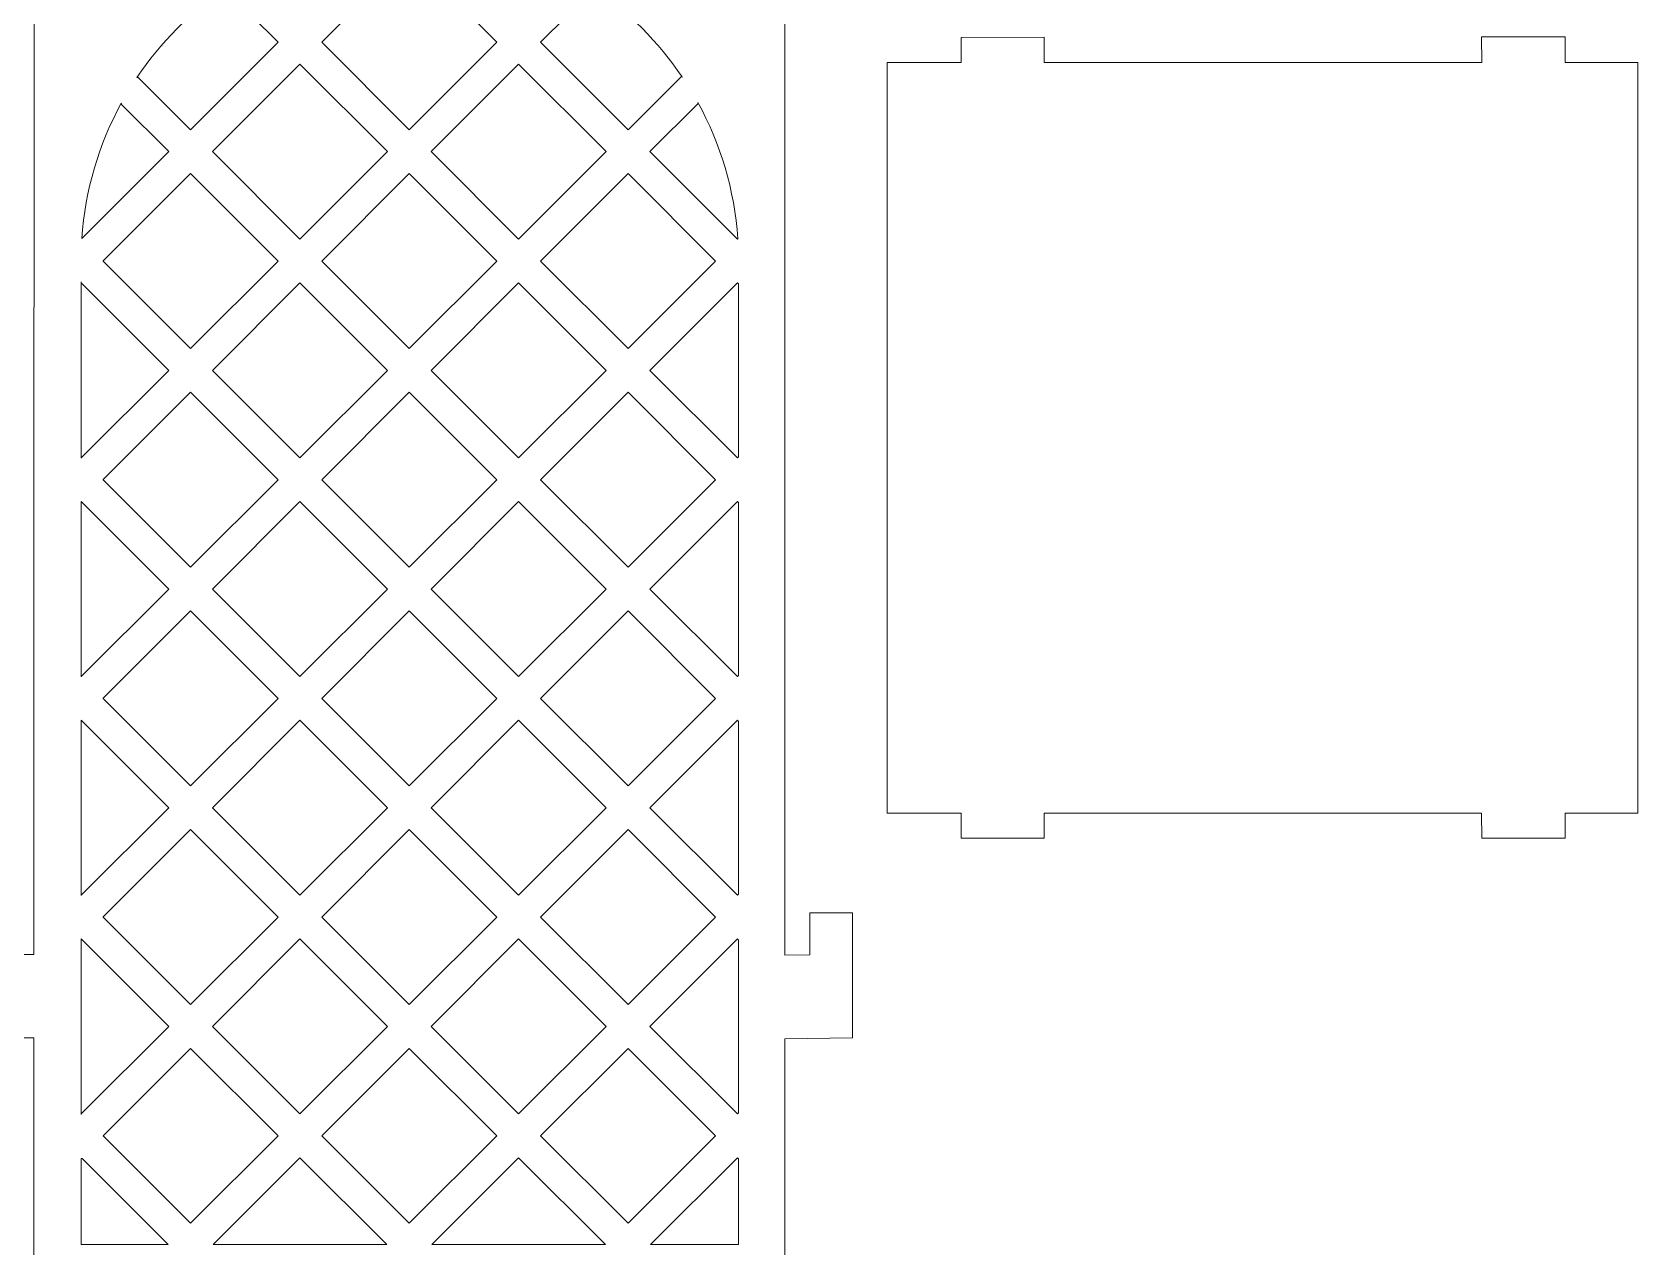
# Model space of a CAD drawing. Header units: millimetres. Extents: x -266 to 258, y -255 to 79.
# Drawn here: x 65 to 257.6, y -181.6 to -36 of the extents above; entities that cross this region are included whole.
import ezdxf

# ---------------------------------------------------------------- set-up
doc = ezdxf.new("R2010")
doc.units = ezdxf.units.MM
doc.header["$MEASUREMENT"] = 0
doc.layers.add('Layer 1', color=7, linetype='Continuous')

msp = doc.modelspace()

# ---------------------------------------------------------------- linework, layer by layer
at = {"layer": 'Layer 1', "lineweight": 9}
for points, knots in [([(65.3038, 73.466), (78.2945, 73.4514), (91.2853, 73.4369), (104.276, 73.4223), (104.276, 73.4223), (104.276, 73.4223), (104.2723, 63.3215), (104.2723, 63.3215), (104.2723, 63.3215), (104.2723, 63.3215), (116.2705, 63.2641), (116.2705, 63.2641), (116.2705, 63.2641), (116.2705, 63.2641), (116.2862, 73.4627), (116.2862, 73.4627), (116.2862, 73.4627), (116.2862, 73.4627), (155.3037, 73.466), (155.3037, 73.466), (155.3037, 73.466), (155.3037, 73.466), (155.3037, 18.4929), (155.3037, 18.4929), (155.3037, 18.4929), (155.3037, 18.4929), (158.3037, 18.5108), (158.3037, 18.5108), (158.3037, 18.5108), (158.3037, 18.5108), (158.3037, 23.5088), (158.3037, 23.5088), (158.3037, 23.5088), (158.3037, 23.5088), (163.419, 23.5088), (163.419, 23.5088), (163.419, 23.5088), (163.419, 23.5088), (163.419, 8.692), (163.419, 8.692), (163.419, 8.692), (163.419, 8.692), (155.3037, 8.7098), (155.3037, 8.7098), (155.3037, 8.7098), (155.3037, 8.7098), (155.3037, -146.6576), (155.3037, -146.6576), (155.3037, -146.6576), (155.3037, -146.6576), (158.3037, -146.6084), (158.3037, -146.6084), (158.3037, -146.6084), (158.3037, -146.6084), (158.3037, -141.5911), (158.3037, -141.5911), (158.3037, -141.5911), (158.3037, -141.5911), (163.419, -141.5911), (163.419, -141.5911), (163.419, -141.5911), (163.419, -141.5911), (163.419, -156.5841), (163.419, -156.5841), (163.419, -156.5841), (163.419, -156.5841), (155.3037, -156.6965), (155.3037, -156.6965), (155.3037, -156.6965), (155.3037, -156.6965), (155.3037, -206.5338), (155.3037, -206.5338), (155.3037, -206.5338), (155.3037, -206.5338), (65.2634, -206.4706), (65.2634, -206.4706), (65.2634, -206.4706), (65.2634, -206.4706), (65.2634, -156.5626), (65.2634, -156.5626), (65.2634, -156.5626), (65.2634, -156.5626), (57.323, -156.5664), (57.323, -156.5664), (57.323, -156.5664), (57.323, -156.5664), (57.323, -141.5734), (57.323, -141.5734), (57.323, -141.5734), (57.323, -141.5734), (62.2619, -141.5734), (62.2619, -141.5734), (62.2619, -141.5734), (62.2619, -141.5734), (62.2619, -146.5907), (62.2619, -146.5907), (62.2619, -146.5907), (62.2619, -146.5907), (65.2634, -146.5944), (65.2634, -146.5944), (65.2634, -146.5944), (65.2634, -146.5944), (65.3038, 8.6728), (65.3038, 8.6728), (65.3038, 8.6728), (65.3038, 8.6728), (57.323, 8.7098), (57.323, 8.7098), (57.323, 8.7098), (57.323, 8.7098), (57.323, 23.5265), (57.323, 23.5265), (57.323, 23.5265), (57.323, 23.5265), (62.2619, 23.5265), (62.2619, 23.5265), (62.2619, 23.5265), (62.2619, 23.5265), (62.2619, 18.5285), (62.2619, 18.5285), (62.2619, 18.5285), (62.2619, 18.5285), (65.2899, 18.5285), (65.2899, 18.5285), (65.2899, 18.5285), (65.2899, 18.5285), (65.3038, 73.466), (65.3038, 73.466)], [0, 0, 0, 0, 0.03030303, 0.03030303, 0.03030303, 0.03030303, 0.06060606, 0.06060606, 0.06060606, 0.06060606, 0.09090909, 0.09090909, 0.09090909, 0.09090909, 0.12121212, 0.12121212, 0.12121212, 0.12121212, 0.15151515, 0.15151515, 0.15151515, 0.15151515, 0.18181818, 0.18181818, 0.18181818, 0.18181818, 0.21212121, 0.21212121, 0.21212121, 0.21212121, 0.24242424, 0.24242424, 0.24242424, 0.24242424, 0.27272727, 0.27272727, 0.27272727, 0.27272727, 0.3030303, 0.3030303, 0.3030303, 0.3030303, 0.33333333, 0.33333333, 0.33333333, 0.33333333, 0.36363636, 0.36363636, 0.36363636, 0.36363636, 0.39393939, 0.39393939, 0.39393939, 0.39393939, 0.42424242, 0.42424242, 0.42424242, 0.42424242, 0.45454545, 0.45454545, 0.45454545, 0.45454545, 0.48484848, 0.48484848, 0.48484848, 0.48484848, 0.51515152, 0.51515152, 0.51515152, 0.51515152, 0.54545455, 0.54545455, 0.54545455, 0.54545455, 0.57575758, 0.57575758, 0.57575758, 0.57575758, 0.60606061, 0.60606061, 0.60606061, 0.60606061, 0.63636364, 0.63636364, 0.63636364, 0.63636364, 0.66666667, 0.66666667, 0.66666667, 0.66666667, 0.6969697, 0.6969697, 0.6969697, 0.6969697, 0.72727273, 0.72727273, 0.72727273, 0.72727273, 0.75757576, 0.75757576, 0.75757576, 0.75757576, 0.78787879, 0.78787879, 0.78787879, 0.78787879, 0.81818182, 0.81818182, 0.81818182, 0.81818182, 0.84848485, 0.84848485, 0.84848485, 0.84848485, 0.87878788, 0.87878788, 0.87878788, 0.87878788, 0.90909091, 0.90909091, 0.90909091, 0.90909091, 0.93939394, 0.93939394, 0.93939394, 0.93939394, 1, 1, 1, 1]), ([(99.7803, -37.201), (99.7803, -37.201), (110.27, -26.7113), (110.27, -26.7113), (110.27, -26.7113), (110.27, -26.7113), (120.7596, -37.201), (120.7596, -37.201), (120.7596, -37.201), (120.7596, -37.201), (110.27, -47.6906), (110.27, -47.6906), (110.27, -47.6906), (110.27, -47.6906), (99.7803, -37.201), (99.7803, -37.201)], [0, 0, 0, 0, 0.2, 0.2, 0.2, 0.2, 0.4, 0.4, 0.4, 0.4, 0.6, 0.6, 0.6, 0.6, 1, 1, 1, 1]), ([(88.2825, -30.8138), (88.2825, -30.8138), (88.2176, -30.7525), (88.2176, -30.7525), (88.2176, -30.7525), (84.0444, -33.6007), (80.4397, -37.2277), (77.6181, -41.4205), (77.6181, -41.4205), (77.6181, -41.4205), (77.6645, -41.4633), (77.6645, -41.4633), (77.6645, -41.4633), (77.6645, -41.4633), (77.7267, -41.3715), (77.7267, -41.3715), (77.7267, -41.3715), (77.7267, -41.3715), (84.0458, -47.6906), (84.0458, -47.6906), (84.0458, -47.6906), (84.0458, -47.6906), (94.5355, -37.201), (94.5355, -37.201), (94.5355, -37.201), (94.5355, -37.201), (88.2027, -30.8682), (88.2027, -30.8682), (88.2027, -30.8682), (88.2027, -30.8682), (88.2825, -30.8138), (88.2825, -30.8138)], [0, 0, 0, 0, 0.11111111, 0.11111111, 0.11111111, 0.11111111, 0.22222222, 0.22222222, 0.22222222, 0.22222222, 0.33333333, 0.33333333, 0.33333333, 0.33333333, 0.44444444, 0.44444444, 0.44444444, 0.44444444, 0.55555556, 0.55555556, 0.55555556, 0.55555556, 0.66666667, 0.66666667, 0.66666667, 0.66666667, 0.77777778, 0.77777778, 0.77777778, 0.77777778, 1, 1, 1, 1]), ([(142.9532, -41.3696), (142.9532, -41.3696), (142.9835, -41.3407), (142.9835, -41.3407), (142.9835, -41.3407), (140.1537, -37.1595), (136.5444, -33.5435), (132.3681, -30.7067), (132.3681, -30.7067), (132.3681, -30.7067), (132.3164, -30.7571), (132.3164, -30.7571), (132.3164, -30.7571), (132.3164, -30.7571), (132.395, -30.8104), (132.395, -30.8104), (132.395, -30.8104), (132.395, -30.8104), (126.0044, -37.201), (126.0044, -37.201), (126.0044, -37.201), (126.0044, -37.201), (136.4941, -47.6906), (136.4941, -47.6906), (136.4941, -47.6906), (136.4941, -47.6906), (142.8972, -41.2875), (142.8972, -41.2875), (142.8972, -41.2875), (142.8972, -41.2875), (142.9532, -41.3696), (142.9532, -41.3696)], [0, 0, 0, 0, 0.11111111, 0.11111111, 0.11111111, 0.11111111, 0.22222222, 0.22222222, 0.22222222, 0.22222222, 0.33333333, 0.33333333, 0.33333333, 0.33333333, 0.44444444, 0.44444444, 0.44444444, 0.44444444, 0.55555556, 0.55555556, 0.55555556, 0.55555556, 0.66666667, 0.66666667, 0.66666667, 0.66666667, 0.77777778, 0.77777778, 0.77777778, 0.77777778, 1, 1, 1, 1]), ([(167.5699, -39.6415), (167.5699, -39.6415), (176.4324, -39.6267), (176.4324, -39.6267), (176.4324, -39.6267), (176.4324, -39.6267), (176.4324, -36.6267), (176.4324, -36.6267), (176.4324, -36.6267), (176.4324, -36.6267), (186.3789, -36.5981), (186.3789, -36.5981), (186.3789, -36.5981), (186.3789, -36.5981), (186.3723, -39.6112), (186.3723, -39.6112), (186.3723, -39.6112), (186.3723, -39.6112), (238.8492, -39.632), (238.8492, -39.632), (238.8492, -39.632), (238.8492, -39.632), (238.835, -36.5263), (238.835, -36.5263), (238.835, -36.5263), (238.835, -36.5263), (248.8407, -36.5263), (248.8407, -36.5263), (248.8407, -36.5263), (248.8407, -36.5263), (248.849, -39.636), (248.849, -39.636), (248.849, -39.636), (248.849, -39.636), (257.5633, -39.6394), (257.5633, -39.6394), (257.5633, -39.6394), (257.5633, -39.6394), (257.5699, -129.6413), (257.5699, -129.6413), (257.5699, -129.6413), (257.5699, -129.6413), (248.8537, -129.6413), (248.8537, -129.6413), (248.8537, -129.6413), (248.8537, -129.6413), (248.8546, -132.6413), (248.8546, -132.6413), (248.8546, -132.6413), (248.8546, -132.6413), (238.8488, -132.6413), (238.8488, -132.6413), (238.8488, -132.6413), (238.8488, -132.6413), (238.8335, -129.6413), (238.8335, -129.6413), (238.8335, -129.6413), (238.8335, -129.6413), (186.3928, -129.6413), (186.3928, -129.6413), (186.3928, -129.6413), (186.3928, -129.6413), (186.3928, -132.6413), (186.3928, -132.6413), (186.3928, -132.6413), (186.3928, -132.6413), (176.4463, -132.6413), (176.4463, -132.6413), (176.4463, -132.6413), (176.4463, -132.6413), (176.4375, -129.6413), (176.4375, -129.6413), (176.4375, -129.6413), (176.4375, -129.6413), (167.5699, -129.6413), (167.5699, -129.6413), (167.5699, -129.6413), (167.5699, -129.6413), (167.5699, -39.6415), (167.5699, -39.6415)], [0, 0, 0, 0, 0.04761905, 0.04761905, 0.04761905, 0.04761905, 0.0952381, 0.0952381, 0.0952381, 0.0952381, 0.14285714, 0.14285714, 0.14285714, 0.14285714, 0.19047619, 0.19047619, 0.19047619, 0.19047619, 0.23809524, 0.23809524, 0.23809524, 0.23809524, 0.28571429, 0.28571429, 0.28571429, 0.28571429, 0.33333333, 0.33333333, 0.33333333, 0.33333333, 0.38095238, 0.38095238, 0.38095238, 0.38095238, 0.42857143, 0.42857143, 0.42857143, 0.42857143, 0.47619048, 0.47619048, 0.47619048, 0.47619048, 0.52380952, 0.52380952, 0.52380952, 0.52380952, 0.57142857, 0.57142857, 0.57142857, 0.57142857, 0.61904762, 0.61904762, 0.61904762, 0.61904762, 0.66666667, 0.66666667, 0.66666667, 0.66666667, 0.71428571, 0.71428571, 0.71428571, 0.71428571, 0.76190476, 0.76190476, 0.76190476, 0.76190476, 0.80952381, 0.80952381, 0.80952381, 0.80952381, 0.85714286, 0.85714286, 0.85714286, 0.85714286, 0.9047619, 0.9047619, 0.9047619, 0.9047619, 1, 1, 1, 1]), ([(86.6682, -50.313), (86.6682, -50.313), (97.1579, -39.8234), (97.1579, -39.8234), (97.1579, -39.8234), (97.1579, -39.8234), (107.6475, -50.313), (107.6475, -50.313), (107.6475, -50.313), (107.6475, -50.313), (97.1579, -60.8027), (97.1579, -60.8027), (97.1579, -60.8027), (97.1579, -60.8027), (86.6682, -50.313), (86.6682, -50.313)], [0, 0, 0, 0, 0.2, 0.2, 0.2, 0.2, 0.4, 0.4, 0.4, 0.4, 0.6, 0.6, 0.6, 0.6, 1, 1, 1, 1]), ([(112.8924, -50.313), (112.8924, -50.313), (123.382, -39.8234), (123.382, -39.8234), (123.382, -39.8234), (123.382, -39.8234), (133.8717, -50.313), (133.8717, -50.313), (133.8717, -50.313), (133.8717, -50.313), (123.382, -60.8027), (123.382, -60.8027), (123.382, -60.8027), (123.382, -60.8027), (112.8924, -50.313), (112.8924, -50.313)], [0, 0, 0, 0, 0.2, 0.2, 0.2, 0.2, 0.4, 0.4, 0.4, 0.4, 0.6, 0.6, 0.6, 0.6, 1, 1, 1, 1]), ([(75.7848, -44.5391), (75.7848, -44.5391), (75.7433, -44.5008), (75.7433, -44.5008), (75.7433, -44.5008), (73.0682, -49.3823), (71.3956, -54.8826), (71.0102, -60.7203), (71.0102, -60.7203), (71.0102, -60.7203), (71.0262, -60.7203), (71.0262, -60.7203), (71.0262, -60.7203), (71.0262, -60.7203), (71.0269, -60.7096), (71.0269, -60.7096), (71.0269, -60.7096), (71.0269, -60.7096), (81.4234, -50.313), (81.4234, -50.313), (81.4234, -50.313), (81.4234, -50.313), (75.7369, -44.6265), (75.7369, -44.6265), (75.7369, -44.6265), (75.7369, -44.6265), (75.7848, -44.5391), (75.7848, -44.5391)], [0, 0, 0, 0, 0.125, 0.125, 0.125, 0.125, 0.25, 0.25, 0.25, 0.25, 0.375, 0.375, 0.375, 0.375, 0.5, 0.5, 0.5, 0.5, 0.625, 0.625, 0.625, 0.625, 0.75, 0.75, 0.75, 0.75, 1, 1, 1, 1]), ([(144.87, -44.4218), (144.87, -44.4218), (144.8452, -44.4467), (144.8452, -44.4467), (144.8452, -44.4467), (144.8452, -44.4467), (144.8942, -44.5353), (144.8942, -44.5353), (144.8942, -44.5353), (144.8942, -44.5353), (139.1165, -50.313), (139.1165, -50.313), (139.1165, -50.313), (139.1165, -50.313), (149.6061, -60.8027), (149.6061, -60.8027), (149.6061, -60.8027), (149.6061, -60.8027), (149.6491, -60.7597), (149.6491, -60.7597), (149.6491, -60.7597), (149.2666, -54.8755), (147.5769, -49.3334), (144.87, -44.4218)], [0, 0, 0, 0, 0.14285714, 0.14285714, 0.14285714, 0.14285714, 0.28571429, 0.28571429, 0.28571429, 0.28571429, 0.42857143, 0.42857143, 0.42857143, 0.42857143, 0.57142857, 0.57142857, 0.57142857, 0.57142857, 0.71428571, 0.71428571, 0.71428571, 0.71428571, 1, 1, 1, 1]), ([(73.5674, -63.4138), (73.5674, -63.4138), (73.5674, -63.4362), (73.5674, -63.4362), (73.5674, -63.4362), (73.5674, -63.4362), (84.0458, -73.9145), (84.0458, -73.9145), (84.0458, -73.9145), (84.0458, -73.9145), (94.5355, -63.425), (94.5355, -63.425), (94.5355, -63.425), (94.5355, -63.425), (84.0458, -52.9354), (84.0458, -52.9354), (84.0458, -52.9354), (84.0458, -52.9354), (73.5674, -63.4138), (73.5674, -63.4138)], [0, 0, 0, 0, 0.16666667, 0.16666667, 0.16666667, 0.16666667, 0.33333333, 0.33333333, 0.33333333, 0.33333333, 0.5, 0.5, 0.5, 0.5, 0.66666667, 0.66666667, 0.66666667, 0.66666667, 1, 1, 1, 1]), ([(99.7803, -63.425), (99.7803, -63.425), (110.27, -52.9354), (110.27, -52.9354), (110.27, -52.9354), (110.27, -52.9354), (120.7596, -63.425), (120.7596, -63.425), (120.7596, -63.425), (120.7596, -63.425), (110.27, -73.9145), (110.27, -73.9145), (110.27, -73.9145), (110.27, -73.9145), (99.7803, -63.425), (99.7803, -63.425)], [0, 0, 0, 0, 0.2, 0.2, 0.2, 0.2, 0.4, 0.4, 0.4, 0.4, 0.6, 0.6, 0.6, 0.6, 1, 1, 1, 1]), ([(126.0044, -63.425), (126.0044, -63.425), (136.4941, -52.9354), (136.4941, -52.9354), (136.4941, -52.9354), (136.4941, -52.9354), (146.9837, -63.425), (146.9837, -63.425), (146.9837, -63.425), (146.9837, -63.425), (136.4941, -73.9145), (136.4941, -73.9145), (136.4941, -73.9145), (136.4941, -73.9145), (126.0044, -63.425), (126.0044, -63.425)], [0, 0, 0, 0, 0.2, 0.2, 0.2, 0.2, 0.4, 0.4, 0.4, 0.4, 0.6, 0.6, 0.6, 0.6, 1, 1, 1, 1]), ([(70.9215, -87.0472), (70.9215, -87.0472), (70.9337, -87.0472), (70.9337, -87.0472), (70.9337, -87.0472), (70.9337, -87.0472), (70.9337, -87.0265), (70.9337, -87.0265), (70.9337, -87.0265), (70.9337, -87.0265), (70.9338, -87.0266), (70.9338, -87.0266), (70.9338, -87.0266), (70.9338, -87.0266), (81.4234, -76.5369), (81.4234, -76.5369), (81.4234, -76.5369), (81.4234, -76.5369), (70.9338, -66.0474), (70.9338, -66.0474), (70.9338, -66.0474), (70.9338, -66.0474), (70.9337, -66.0475), (70.9337, -66.0475), (70.9337, -66.0475), (70.9337, -66.0475), (70.9337, -65.9237), (70.9337, -65.9237), (70.9337, -65.9237), (70.9337, -65.9237), (70.9215, -65.9237), (70.9215, -65.9237), (70.9215, -65.9237), (70.9215, -65.9237), (70.9215, -87.0472), (70.9215, -87.0472)], [0, 0, 0, 0, 0.1, 0.1, 0.1, 0.1, 0.2, 0.2, 0.2, 0.2, 0.3, 0.3, 0.3, 0.3, 0.4, 0.4, 0.4, 0.4, 0.5, 0.5, 0.5, 0.5, 0.6, 0.6, 0.6, 0.6, 0.7, 0.7, 0.7, 0.7, 0.8, 0.8, 0.8, 0.8, 1, 1, 1, 1]), ([(86.6682, -76.537), (86.6682, -76.537), (97.1579, -66.0474), (97.1579, -66.0474), (97.1579, -66.0474), (97.1579, -66.0474), (107.6475, -76.537), (107.6475, -76.537), (107.6475, -76.537), (107.6475, -76.537), (97.1579, -87.0266), (97.1579, -87.0266), (97.1579, -87.0266), (97.1579, -87.0266), (86.6682, -76.537), (86.6682, -76.537)], [0, 0, 0, 0, 0.2, 0.2, 0.2, 0.2, 0.4, 0.4, 0.4, 0.4, 0.6, 0.6, 0.6, 0.6, 1, 1, 1, 1]), ([(112.8924, -76.537), (112.8924, -76.537), (123.382, -66.0474), (123.382, -66.0474), (123.382, -66.0474), (123.382, -66.0474), (133.8717, -76.537), (133.8717, -76.537), (133.8717, -76.537), (133.8717, -76.537), (123.382, -87.0266), (123.382, -87.0266), (123.382, -87.0266), (123.382, -87.0266), (112.8924, -76.537), (112.8924, -76.537)], [0, 0, 0, 0, 0.2, 0.2, 0.2, 0.2, 0.4, 0.4, 0.4, 0.4, 0.6, 0.6, 0.6, 0.6, 1, 1, 1, 1]), ([(149.7353, -66.1766), (149.7353, -66.1766), (149.6061, -66.0474), (149.6061, -66.0474), (149.6061, -66.0474), (149.6061, -66.0474), (139.1165, -76.537), (139.1165, -76.537), (139.1165, -76.537), (139.1165, -76.537), (149.6061, -87.0266), (149.6061, -87.0266), (149.6061, -87.0266), (149.6061, -87.0266), (149.7353, -86.8974), (149.7353, -86.8974), (149.7353, -86.8974), (149.7353, -86.8974), (149.7353, -66.1766), (149.7353, -66.1766)], [0, 0, 0, 0, 0.16666667, 0.16666667, 0.16666667, 0.16666667, 0.33333333, 0.33333333, 0.33333333, 0.33333333, 0.5, 0.5, 0.5, 0.5, 0.66666667, 0.66666667, 0.66666667, 0.66666667, 1, 1, 1, 1]), ([(73.5796, -89.6256), (73.5796, -89.6256), (73.5796, -89.6724), (73.5796, -89.6724), (73.5796, -89.6724), (73.5796, -89.6724), (84.0458, -100.1387), (84.0458, -100.1387), (84.0458, -100.1387), (84.0458, -100.1387), (94.5355, -89.649), (94.5355, -89.649), (94.5355, -89.649), (94.5355, -89.649), (84.0458, -79.1594), (84.0458, -79.1594), (84.0458, -79.1594), (84.0458, -79.1594), (73.5796, -89.6256), (73.5796, -89.6256)], [0, 0, 0, 0, 0.16666667, 0.16666667, 0.16666667, 0.16666667, 0.33333333, 0.33333333, 0.33333333, 0.33333333, 0.5, 0.5, 0.5, 0.5, 0.66666667, 0.66666667, 0.66666667, 0.66666667, 1, 1, 1, 1]), ([(99.7803, -89.649), (99.7803, -89.649), (110.27, -79.1594), (110.27, -79.1594), (110.27, -79.1594), (110.27, -79.1594), (120.7596, -89.649), (120.7596, -89.649), (120.7596, -89.649), (120.7596, -89.649), (110.27, -100.1387), (110.27, -100.1387), (110.27, -100.1387), (110.27, -100.1387), (99.7803, -89.649), (99.7803, -89.649)], [0, 0, 0, 0, 0.2, 0.2, 0.2, 0.2, 0.4, 0.4, 0.4, 0.4, 0.6, 0.6, 0.6, 0.6, 1, 1, 1, 1]), ([(126.0044, -89.649), (126.0044, -89.649), (136.4941, -79.1594), (136.4941, -79.1594), (136.4941, -79.1594), (136.4941, -79.1594), (146.9837, -89.649), (146.9837, -89.649), (146.9837, -89.649), (146.9837, -89.649), (136.4941, -100.1387), (136.4941, -100.1387), (136.4941, -100.1387), (136.4941, -100.1387), (126.0044, -89.649), (126.0044, -89.649)], [0, 0, 0, 0, 0.2, 0.2, 0.2, 0.2, 0.4, 0.4, 0.4, 0.4, 0.6, 0.6, 0.6, 0.6, 1, 1, 1, 1]), ([(70.9337, -92.2507), (70.9337, -92.2507), (70.9215, -92.2507), (70.9215, -92.2507), (70.9215, -92.2507), (70.9215, -92.2507), (70.9215, -113.2715), (70.9215, -113.2715), (70.9215, -113.2715), (70.9215, -113.2715), (70.9337, -113.2715), (70.9337, -113.2715), (70.9337, -113.2715), (70.9337, -113.2715), (70.9337, -113.2506), (70.9337, -113.2506), (70.9337, -113.2506), (70.9337, -113.2506), (70.9338, -113.2507), (70.9338, -113.2507), (70.9338, -113.2507), (70.9338, -113.2507), (81.4234, -102.7611), (81.4234, -102.7611), (81.4234, -102.7611), (81.4234, -102.7611), (70.9338, -92.2714), (70.9338, -92.2714), (70.9338, -92.2714), (70.9338, -92.2714), (70.9337, -92.2715), (70.9337, -92.2715), (70.9337, -92.2715), (70.9337, -92.2715), (70.9337, -92.2507), (70.9337, -92.2507)], [0, 0, 0, 0, 0.1, 0.1, 0.1, 0.1, 0.2, 0.2, 0.2, 0.2, 0.3, 0.3, 0.3, 0.3, 0.4, 0.4, 0.4, 0.4, 0.5, 0.5, 0.5, 0.5, 0.6, 0.6, 0.6, 0.6, 0.7, 0.7, 0.7, 0.7, 0.8, 0.8, 0.8, 0.8, 1, 1, 1, 1]), ([(86.6682, -102.7611), (86.6682, -102.7611), (97.1579, -92.2714), (97.1579, -92.2714), (97.1579, -92.2714), (97.1579, -92.2714), (107.6475, -102.7611), (107.6475, -102.7611), (107.6475, -102.7611), (107.6475, -102.7611), (97.1579, -113.2507), (97.1579, -113.2507), (97.1579, -113.2507), (97.1579, -113.2507), (86.6682, -102.7611), (86.6682, -102.7611)], [0, 0, 0, 0, 0.2, 0.2, 0.2, 0.2, 0.4, 0.4, 0.4, 0.4, 0.6, 0.6, 0.6, 0.6, 1, 1, 1, 1]), ([(112.8924, -102.7611), (112.8924, -102.7611), (123.382, -92.2714), (123.382, -92.2714), (123.382, -92.2714), (123.382, -92.2714), (133.8717, -102.7611), (133.8717, -102.7611), (133.8717, -102.7611), (133.8717, -102.7611), (123.382, -113.2507), (123.382, -113.2507), (123.382, -113.2507), (123.382, -113.2507), (112.8924, -102.7611), (112.8924, -102.7611)], [0, 0, 0, 0, 0.2, 0.2, 0.2, 0.2, 0.4, 0.4, 0.4, 0.4, 0.6, 0.6, 0.6, 0.6, 1, 1, 1, 1]), ([(149.7353, -92.4006), (149.7353, -92.4006), (149.6061, -92.2714), (149.6061, -92.2714), (149.6061, -92.2714), (149.6061, -92.2714), (139.1165, -102.7611), (139.1165, -102.7611), (139.1165, -102.7611), (139.1165, -102.7611), (149.6061, -113.2507), (149.6061, -113.2507), (149.6061, -113.2507), (149.6061, -113.2507), (149.7353, -113.1215), (149.7353, -113.1215), (149.7353, -113.1215), (149.7353, -113.1215), (149.7353, -92.4006), (149.7353, -92.4006)], [0, 0, 0, 0, 0.16666667, 0.16666667, 0.16666667, 0.16666667, 0.33333333, 0.33333333, 0.33333333, 0.33333333, 0.5, 0.5, 0.5, 0.5, 0.66666667, 0.66666667, 0.66666667, 0.66666667, 1, 1, 1, 1]), ([(73.5796, -115.8497), (73.5796, -115.8497), (73.5796, -115.8965), (73.5796, -115.8965), (73.5796, -115.8965), (73.5796, -115.8965), (84.0458, -126.3628), (84.0458, -126.3628), (84.0458, -126.3628), (84.0458, -126.3628), (94.5355, -115.8731), (94.5355, -115.8731), (94.5355, -115.8731), (94.5355, -115.8731), (84.0458, -105.3835), (84.0458, -105.3835), (84.0458, -105.3835), (84.0458, -105.3835), (73.5796, -115.8497), (73.5796, -115.8497)], [0, 0, 0, 0, 0.16666667, 0.16666667, 0.16666667, 0.16666667, 0.33333333, 0.33333333, 0.33333333, 0.33333333, 0.5, 0.5, 0.5, 0.5, 0.66666667, 0.66666667, 0.66666667, 0.66666667, 1, 1, 1, 1]), ([(99.7803, -115.8731), (99.7803, -115.8731), (110.27, -105.3835), (110.27, -105.3835), (110.27, -105.3835), (110.27, -105.3835), (120.7596, -115.8731), (120.7596, -115.8731), (120.7596, -115.8731), (120.7596, -115.8731), (110.27, -126.3628), (110.27, -126.3628), (110.27, -126.3628), (110.27, -126.3628), (99.7803, -115.8731), (99.7803, -115.8731)], [0, 0, 0, 0, 0.2, 0.2, 0.2, 0.2, 0.4, 0.4, 0.4, 0.4, 0.6, 0.6, 0.6, 0.6, 1, 1, 1, 1]), ([(126.0044, -115.8731), (126.0044, -115.8731), (136.4941, -105.3835), (136.4941, -105.3835), (136.4941, -105.3835), (136.4941, -105.3835), (146.9837, -115.8731), (146.9837, -115.8731), (146.9837, -115.8731), (146.9837, -115.8731), (136.4941, -126.3628), (136.4941, -126.3628), (136.4941, -126.3628), (136.4941, -126.3628), (126.0044, -115.8731), (126.0044, -115.8731)], [0, 0, 0, 0, 0.2, 0.2, 0.2, 0.2, 0.4, 0.4, 0.4, 0.4, 0.6, 0.6, 0.6, 0.6, 1, 1, 1, 1]), ([(70.9337, -118.475), (70.9337, -118.475), (70.9215, -118.475), (70.9215, -118.475), (70.9215, -118.475), (70.9215, -118.475), (70.9215, -139.4956), (70.9215, -139.4956), (70.9215, -139.4956), (70.9215, -139.4956), (70.9337, -139.4956), (70.9337, -139.4956), (70.9337, -139.4956), (70.9337, -139.4956), (70.9337, -139.4748), (70.9337, -139.4748), (70.9337, -139.4748), (70.9337, -139.4748), (70.9338, -139.4749), (70.9338, -139.4749), (70.9338, -139.4749), (70.9338, -139.4749), (81.4234, -128.9852), (81.4234, -128.9852), (81.4234, -128.9852), (81.4234, -128.9852), (70.9338, -118.4956), (70.9338, -118.4956), (70.9338, -118.4956), (70.9338, -118.4956), (70.9337, -118.4957), (70.9337, -118.4957), (70.9337, -118.4957), (70.9337, -118.4957), (70.9337, -118.475), (70.9337, -118.475)], [0, 0, 0, 0, 0.1, 0.1, 0.1, 0.1, 0.2, 0.2, 0.2, 0.2, 0.3, 0.3, 0.3, 0.3, 0.4, 0.4, 0.4, 0.4, 0.5, 0.5, 0.5, 0.5, 0.6, 0.6, 0.6, 0.6, 0.7, 0.7, 0.7, 0.7, 0.8, 0.8, 0.8, 0.8, 1, 1, 1, 1]), ([(86.6682, -128.9852), (86.6682, -128.9852), (97.1579, -118.4956), (97.1579, -118.4956), (97.1579, -118.4956), (97.1579, -118.4956), (107.6475, -128.9852), (107.6475, -128.9852), (107.6475, -128.9852), (107.6475, -128.9852), (97.1579, -139.4749), (97.1579, -139.4749), (97.1579, -139.4749), (97.1579, -139.4749), (86.6682, -128.9852), (86.6682, -128.9852)], [0, 0, 0, 0, 0.2, 0.2, 0.2, 0.2, 0.4, 0.4, 0.4, 0.4, 0.6, 0.6, 0.6, 0.6, 1, 1, 1, 1]), ([(112.8924, -128.9852), (112.8924, -128.9852), (123.382, -118.4956), (123.382, -118.4956), (123.382, -118.4956), (123.382, -118.4956), (133.8717, -128.9852), (133.8717, -128.9852), (133.8717, -128.9852), (133.8717, -128.9852), (123.382, -139.4749), (123.382, -139.4749), (123.382, -139.4749), (123.382, -139.4749), (112.8924, -128.9852), (112.8924, -128.9852)], [0, 0, 0, 0, 0.2, 0.2, 0.2, 0.2, 0.4, 0.4, 0.4, 0.4, 0.6, 0.6, 0.6, 0.6, 1, 1, 1, 1]), ([(149.7353, -118.6248), (149.7353, -118.6248), (149.6061, -118.4956), (149.6061, -118.4956), (149.6061, -118.4956), (149.6061, -118.4956), (139.1165, -128.9852), (139.1165, -128.9852), (139.1165, -128.9852), (139.1165, -128.9852), (149.6061, -139.4749), (149.6061, -139.4749), (149.6061, -139.4749), (149.6061, -139.4749), (149.7353, -139.3457), (149.7353, -139.3457), (149.7353, -139.3457), (149.7353, -139.3457), (149.7353, -118.6248), (149.7353, -118.6248)], [0, 0, 0, 0, 0.16666667, 0.16666667, 0.16666667, 0.16666667, 0.33333333, 0.33333333, 0.33333333, 0.33333333, 0.5, 0.5, 0.5, 0.5, 0.66666667, 0.66666667, 0.66666667, 0.66666667, 1, 1, 1, 1]), ([(73.5796, -142.0739), (73.5796, -142.0739), (73.5796, -142.1207), (73.5796, -142.1207), (73.5796, -142.1207), (73.5796, -142.1207), (84.0458, -152.5869), (84.0458, -152.5869), (84.0458, -152.5869), (84.0458, -152.5869), (94.5355, -142.0973), (94.5355, -142.0973), (94.5355, -142.0973), (94.5355, -142.0973), (84.0458, -131.6076), (84.0458, -131.6076), (84.0458, -131.6076), (84.0458, -131.6076), (73.5796, -142.0739), (73.5796, -142.0739)], [0, 0, 0, 0, 0.16666667, 0.16666667, 0.16666667, 0.16666667, 0.33333333, 0.33333333, 0.33333333, 0.33333333, 0.5, 0.5, 0.5, 0.5, 0.66666667, 0.66666667, 0.66666667, 0.66666667, 1, 1, 1, 1]), ([(99.7803, -142.0973), (99.7803, -142.0973), (110.27, -131.6076), (110.27, -131.6076), (110.27, -131.6076), (110.27, -131.6076), (120.7596, -142.0973), (120.7596, -142.0973), (120.7596, -142.0973), (120.7596, -142.0973), (110.27, -152.5869), (110.27, -152.5869), (110.27, -152.5869), (110.27, -152.5869), (99.7803, -142.0973), (99.7803, -142.0973)], [0, 0, 0, 0, 0.2, 0.2, 0.2, 0.2, 0.4, 0.4, 0.4, 0.4, 0.6, 0.6, 0.6, 0.6, 1, 1, 1, 1]), ([(126.0044, -142.0973), (126.0044, -142.0973), (136.4941, -131.6076), (136.4941, -131.6076), (136.4941, -131.6076), (136.4941, -131.6076), (146.9837, -142.0973), (146.9837, -142.0973), (146.9837, -142.0973), (146.9837, -142.0973), (136.4941, -152.5869), (136.4941, -152.5869), (136.4941, -152.5869), (136.4941, -152.5869), (126.0044, -142.0973), (126.0044, -142.0973)], [0, 0, 0, 0, 0.2, 0.2, 0.2, 0.2, 0.4, 0.4, 0.4, 0.4, 0.6, 0.6, 0.6, 0.6, 1, 1, 1, 1]), ([(70.9337, -144.6991), (70.9337, -144.6991), (70.9215, -144.6991), (70.9215, -144.6991), (70.9215, -144.6991), (70.9215, -144.6991), (70.9215, -165.745), (70.9215, -165.745), (70.9215, -165.745), (70.9215, -165.745), (70.9337, -165.745), (70.9337, -165.745), (70.9337, -165.745), (70.9337, -165.745), (70.9337, -165.6989), (70.9337, -165.6989), (70.9337, -165.6989), (70.9337, -165.6989), (70.9338, -165.699), (70.9338, -165.699), (70.9338, -165.699), (70.9338, -165.699), (81.4234, -155.2093), (81.4234, -155.2093), (81.4234, -155.2093), (81.4234, -155.2093), (70.9338, -144.7197), (70.9338, -144.7197), (70.9338, -144.7197), (70.9338, -144.7197), (70.9337, -144.7198), (70.9337, -144.7198), (70.9337, -144.7198), (70.9337, -144.7198), (70.9337, -144.6991), (70.9337, -144.6991)], [0, 0, 0, 0, 0.1, 0.1, 0.1, 0.1, 0.2, 0.2, 0.2, 0.2, 0.3, 0.3, 0.3, 0.3, 0.4, 0.4, 0.4, 0.4, 0.5, 0.5, 0.5, 0.5, 0.6, 0.6, 0.6, 0.6, 0.7, 0.7, 0.7, 0.7, 0.8, 0.8, 0.8, 0.8, 1, 1, 1, 1]), ([(86.6682, -155.2093), (86.6682, -155.2093), (97.1579, -144.7197), (97.1579, -144.7197), (97.1579, -144.7197), (97.1579, -144.7197), (107.6475, -155.2093), (107.6475, -155.2093), (107.6475, -155.2093), (107.6475, -155.2093), (97.1579, -165.699), (97.1579, -165.699), (97.1579, -165.699), (97.1579, -165.699), (86.6682, -155.2093), (86.6682, -155.2093)], [0, 0, 0, 0, 0.2, 0.2, 0.2, 0.2, 0.4, 0.4, 0.4, 0.4, 0.6, 0.6, 0.6, 0.6, 1, 1, 1, 1]), ([(112.8924, -155.2093), (112.8924, -155.2093), (123.382, -144.7197), (123.382, -144.7197), (123.382, -144.7197), (123.382, -144.7197), (133.8717, -155.2093), (133.8717, -155.2093), (133.8717, -155.2093), (133.8717, -155.2093), (123.382, -165.699), (123.382, -165.699), (123.382, -165.699), (123.382, -165.699), (112.8924, -155.2093), (112.8924, -155.2093)], [0, 0, 0, 0, 0.2, 0.2, 0.2, 0.2, 0.4, 0.4, 0.4, 0.4, 0.6, 0.6, 0.6, 0.6, 1, 1, 1, 1]), ([(149.7353, -144.8489), (149.7353, -144.8489), (149.6061, -144.7197), (149.6061, -144.7197), (149.6061, -144.7197), (149.6061, -144.7197), (139.1165, -155.2093), (139.1165, -155.2093), (139.1165, -155.2093), (139.1165, -155.2093), (149.6061, -165.699), (149.6061, -165.699), (149.6061, -165.699), (149.6061, -165.699), (149.7353, -165.5698), (149.7353, -165.5698), (149.7353, -165.5698), (149.7353, -165.5698), (149.7353, -144.8489), (149.7353, -144.8489)], [0, 0, 0, 0, 0.16666667, 0.16666667, 0.16666667, 0.16666667, 0.33333333, 0.33333333, 0.33333333, 0.33333333, 0.5, 0.5, 0.5, 0.5, 0.66666667, 0.66666667, 0.66666667, 0.66666667, 1, 1, 1, 1]), ([(73.5562, -168.3214), (73.5562, -168.3214), (84.0458, -157.8317), (84.0458, -157.8317), (84.0458, -157.8317), (84.0458, -157.8317), (94.5355, -168.3214), (94.5355, -168.3214), (94.5355, -168.3214), (94.5355, -168.3214), (84.0458, -178.811), (84.0458, -178.811), (84.0458, -178.811), (84.0458, -178.811), (73.5562, -168.3214), (73.5562, -168.3214)], [0, 0, 0, 0, 0.2, 0.2, 0.2, 0.2, 0.4, 0.4, 0.4, 0.4, 0.6, 0.6, 0.6, 0.6, 1, 1, 1, 1]), ([(99.7803, -168.3214), (99.7803, -168.3214), (110.27, -157.8317), (110.27, -157.8317), (110.27, -157.8317), (110.27, -157.8317), (120.7596, -168.3214), (120.7596, -168.3214), (120.7596, -168.3214), (120.7596, -168.3214), (110.27, -178.811), (110.27, -178.811), (110.27, -178.811), (110.27, -178.811), (99.7803, -168.3214), (99.7803, -168.3214)], [0, 0, 0, 0, 0.2, 0.2, 0.2, 0.2, 0.4, 0.4, 0.4, 0.4, 0.6, 0.6, 0.6, 0.6, 1, 1, 1, 1]), ([(126.0044, -168.3214), (126.0044, -168.3214), (136.4941, -157.8317), (136.4941, -157.8317), (136.4941, -157.8317), (136.4941, -157.8317), (146.9837, -168.3214), (146.9837, -168.3214), (146.9837, -168.3214), (146.9837, -168.3214), (136.4941, -178.811), (136.4941, -178.811), (136.4941, -178.811), (136.4941, -178.811), (126.0044, -168.3214), (126.0044, -168.3214)], [0, 0, 0, 0, 0.2, 0.2, 0.2, 0.2, 0.4, 0.4, 0.4, 0.4, 0.6, 0.6, 0.6, 0.6, 1, 1, 1, 1]), ([(71.0394, -171.0496), (71.0394, -171.0496), (70.9215, -171.0496), (70.9215, -171.0496), (70.9215, -171.0496), (70.9215, -171.0496), (70.9215, -181.3525), (70.9215, -181.3525), (70.9215, -181.3525), (70.9215, -181.3525), (81.3424, -181.3525), (81.3424, -181.3525), (81.3424, -181.3525), (81.3424, -181.3525), (71.0394, -171.0496), (71.0394, -171.0496)], [0, 0, 0, 0, 0.2, 0.2, 0.2, 0.2, 0.4, 0.4, 0.4, 0.4, 0.6, 0.6, 0.6, 0.6, 1, 1, 1, 1]), ([(107.5665, -181.3525), (107.5665, -181.3525), (97.1579, -170.9438), (97.1579, -170.9438), (97.1579, -170.9438), (97.1579, -170.9438), (86.7492, -181.3525), (86.7492, -181.3525), (86.7492, -181.3525), (86.7492, -181.3525), (107.5665, -181.3525), (107.5665, -181.3525)], [0, 0, 0, 0, 0.25, 0.25, 0.25, 0.25, 0.5, 0.5, 0.5, 0.5, 1, 1, 1, 1]), ([(133.7907, -181.3525), (133.7907, -181.3525), (123.382, -170.9438), (123.382, -170.9438), (123.382, -170.9438), (123.382, -170.9438), (112.9734, -181.3525), (112.9734, -181.3525), (112.9734, -181.3525), (112.9734, -181.3525), (133.7907, -181.3525), (133.7907, -181.3525)], [0, 0, 0, 0, 0.25, 0.25, 0.25, 0.25, 0.5, 0.5, 0.5, 0.5, 1, 1, 1, 1]), ([(149.7353, -171.073), (149.7353, -171.073), (149.6061, -170.9438), (149.6061, -170.9438), (149.6061, -170.9438), (149.6061, -170.9438), (139.1975, -181.3525), (139.1975, -181.3525), (139.1975, -181.3525), (139.1975, -181.3525), (149.7353, -181.3525), (149.7353, -181.3525), (149.7353, -181.3525), (149.7353, -181.3525), (149.7353, -171.073), (149.7353, -171.073)], [0, 0, 0, 0, 0.2, 0.2, 0.2, 0.2, 0.4, 0.4, 0.4, 0.4, 0.6, 0.6, 0.6, 0.6, 1, 1, 1, 1])]:
    msp.add_open_spline(points, degree=3, knots=knots, dxfattribs=at)

doc.saveas('drawing.dxf')
